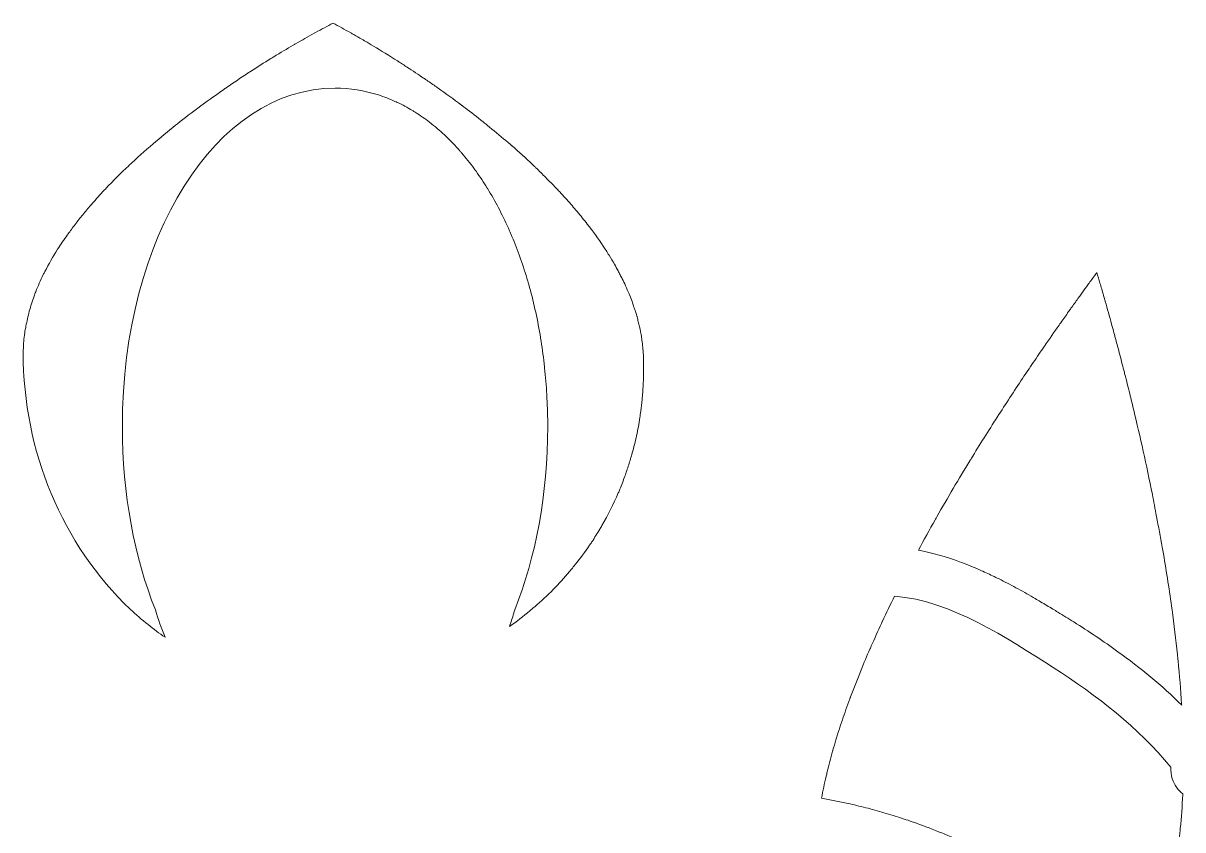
# Model space of a CAD drawing. Header units: millimetres. Extents: x -416 to 1516, y -417 to 43.
# Drawn here: x 922.71 to 954.27, y -3.87 to 18.09 of the extents above; entities that cross this region are included whole.
import ezdxf

# ---------------------------------------------------------------- set-up
doc = ezdxf.new("R2010")
doc.units = ezdxf.units.MM
doc.header["$MEASUREMENT"] = 0
doc.layers.add('Layer 2', color=7, linetype='Continuous')

msp = doc.modelspace()

# ---------------------------------------------------------------- linework, layer by layer
at = {"layer": 'Layer 2', "lineweight": 0}
for points, knots in [([(922.716, 9.198), (922.717, 9.257), (922.72, 9.315), (922.724, 9.374), (922.73, 9.447), (922.737, 9.519), (922.746, 9.592), (922.751, 9.631), (922.756, 9.671), (922.762, 9.711), (922.768, 9.754), (922.781, 9.797), (922.789, 9.84), (922.813, 9.975), (922.843, 10.11), (922.879, 10.245), (922.917, 10.383), (922.959, 10.521), (923.009, 10.658), (923.024, 10.698), (923.039, 10.737), (923.054, 10.776), (923.116, 10.932), (923.182, 11.087), (923.259, 11.242), (923.273, 11.27), (923.289, 11.297), (923.303, 11.325), (923.408, 11.529), (923.522, 11.732), (923.649, 11.932), (923.732, 12.063), (923.821, 12.192), (923.912, 12.321), (923.941, 12.361), (923.971, 12.401), (924, 12.441), (924.066, 12.531), (924.134, 12.62), (924.203, 12.709), (924.238, 12.753), (924.273, 12.797), (924.308, 12.841), (924.38, 12.929), (924.453, 13.017), (924.528, 13.104), (924.561, 13.142), (924.593, 13.181), (924.627, 13.219), (924.734, 13.341), (924.844, 13.463), (924.958, 13.582), (924.959, 13.584), (924.96, 13.585), (924.961, 13.586), (925.161, 13.797), (925.37, 14.005), (925.584, 14.208), (925.585, 14.208), (925.585, 14.209), (925.586, 14.209), (925.801, 14.412), (926.022, 14.611), (926.248, 14.804), (926.449, 14.977), (926.654, 15.145), (926.86, 15.309), (926.876, 15.322), (926.892, 15.335), (926.908, 15.348), (927.106, 15.504), (927.305, 15.656), (927.504, 15.804), (927.529, 15.822), (927.553, 15.841), (927.578, 15.859), (927.772, 16.002), (927.966, 16.14), (928.159, 16.274), (928.188, 16.295), (928.218, 16.316), (928.247, 16.336), (928.437, 16.467), (928.626, 16.594), (928.812, 16.716), (928.842, 16.735), (928.872, 16.755), (928.902, 16.774), (929.087, 16.895), (929.27, 17.011), (929.449, 17.121), (929.477, 17.138), (929.504, 17.155), (929.532, 17.172), (929.711, 17.282), (929.888, 17.388), (930.058, 17.487), (930.081, 17.5), (930.102, 17.513), (930.125, 17.526), (930.298, 17.626), (930.467, 17.722), (930.628, 17.81), (930.641, 17.817), (930.653, 17.824), (930.666, 17.831), (930.833, 17.922), (930.994, 18.008), (931.144, 18.086), (931.296, 18.005), (931.459, 17.916), (931.628, 17.821), (931.654, 17.806), (931.68, 17.792), (931.707, 17.777), (931.779, 17.736), (931.852, 17.694), (931.927, 17.65), (931.951, 17.636), (931.975, 17.622), (931.999, 17.608), (932.003, 17.606), (932.007, 17.603), (932.011, 17.601), (932.087, 17.556), (932.164, 17.511), (932.243, 17.464), (932.455, 17.337), (932.675, 17.201), (932.901, 17.057), (932.904, 17.055), (932.907, 17.053), (932.909, 17.051), (932.911, 17.05), (932.913, 17.049), (932.914, 17.048), (932.996, 16.997), (933.078, 16.943), (933.16, 16.89), (933.17, 16.883), (933.179, 16.877), (933.189, 16.871), (933.197, 16.866), (933.205, 16.861), (933.212, 16.855), (933.231, 16.843), (933.25, 16.83), (933.27, 16.818), (933.349, 16.766), (933.429, 16.712), (933.509, 16.658), (933.533, 16.642), (933.558, 16.625), (933.582, 16.609), (933.598, 16.598), (933.614, 16.587), (933.629, 16.577), (933.717, 16.518), (933.804, 16.458), (933.892, 16.397), (933.913, 16.382), (933.934, 16.367), (933.955, 16.352), (933.971, 16.341), (933.986, 16.33), (934.001, 16.319), (934.214, 16.17), (934.427, 16.015), (934.641, 15.855), (934.646, 15.851), (934.65, 15.848), (934.655, 15.845), (934.681, 15.824), (934.708, 15.803), (934.735, 15.783), (934.9, 15.658), (935.064, 15.532), (935.228, 15.401), (935.23, 15.4), (935.232, 15.398), (935.235, 15.396), (935.267, 15.371), (935.298, 15.345), (935.33, 15.32), (935.331, 15.319), (935.332, 15.319), (935.332, 15.318), (935.357, 15.298), (935.381, 15.277), (935.405, 15.257), (935.575, 15.119), (935.745, 14.979), (935.911, 14.835), (935.915, 14.832), (935.919, 14.828), (935.924, 14.825), (935.95, 14.802), (935.976, 14.78), (936.002, 14.757), (936.006, 14.753), (936.011, 14.749), (936.016, 14.744), (936.206, 14.578), (936.393, 14.408), (936.576, 14.235), (936.581, 14.23), (936.587, 14.226), (936.592, 14.221), (936.595, 14.217), (936.599, 14.214), (936.602, 14.211), (936.62, 14.194), (936.638, 14.177), (936.655, 14.16), (936.659, 14.157), (936.662, 14.154), (936.665, 14.151), (936.755, 14.064), (936.841, 13.974), (936.93, 13.885), (937.023, 13.792), (937.118, 13.701), (937.208, 13.606), (937.211, 13.603), (937.214, 13.6), (937.217, 13.596), (937.247, 13.565), (937.275, 13.534), (937.304, 13.503), (937.307, 13.5), (937.31, 13.497), (937.313, 13.493), (937.415, 13.383), (937.516, 13.273), (937.613, 13.161), (937.66, 13.108), (937.705, 13.054), (937.751, 13.001), (937.846, 12.888), (937.938, 12.775), (938.028, 12.66), (938.034, 12.654), (938.039, 12.647), (938.044, 12.64), (938.067, 12.611), (938.09, 12.582), (938.112, 12.553), (938.113, 12.552), (938.114, 12.55), (938.115, 12.549), (938.269, 12.348), (938.414, 12.144), (938.549, 11.938), (938.55, 11.936), (938.551, 11.935), (938.552, 11.933), (938.565, 11.913), (938.578, 11.892), (938.591, 11.872), (938.605, 11.848), (938.62, 11.825), (938.634, 11.802), (938.641, 11.791), (938.647, 11.781), (938.654, 11.77), (938.704, 11.689), (938.754, 11.609), (938.801, 11.527), (938.836, 11.467), (938.868, 11.406), (938.901, 11.345), (938.92, 11.31), (938.937, 11.275), (938.955, 11.24), (938.974, 11.204), (938.994, 11.168), (939.012, 11.131), (939.044, 11.068), (939.074, 11.005), (939.103, 10.942), (939.136, 10.869), (939.167, 10.796), (939.198, 10.722), (939.223, 10.661), (939.249, 10.601), (939.272, 10.54), (939.287, 10.5), (939.299, 10.459), (939.313, 10.419), (939.32, 10.399), (939.326, 10.38), (939.333, 10.36), (939.343, 10.33), (939.355, 10.299), (939.364, 10.269), (939.367, 10.26), (939.37, 10.252), (939.373, 10.243), (939.385, 10.204), (939.398, 10.164), (939.409, 10.124), (939.411, 10.117), (939.414, 10.109), (939.416, 10.102), (939.417, 10.099), (939.418, 10.095), (939.419, 10.092), (939.431, 10.049), (939.438, 10.005), (939.449, 9.962), (939.471, 9.871), (939.495, 9.78), (939.512, 9.689), (939.522, 9.637), (939.531, 9.585), (939.539, 9.533), (939.54, 9.525), (939.541, 9.516), (939.542, 9.508), (939.561, 9.378), (939.577, 9.247), (939.584, 9.116), (939.585, 9.101), (939.588, 9.085), (939.588, 9.069), (939.589, 9.052), (939.589, 9.034), (939.589, 9.016), (939.595, 8.863), (939.597, 8.711), (939.595, 8.56), (939.594, 8.524), (939.592, 8.488), (939.591, 8.452), (939.59, 8.427), (939.59, 8.402), (939.589, 8.377), (939.585, 8.265), (939.579, 8.153), (939.571, 8.043), (939.571, 8.039), (939.57, 8.035), (939.57, 8.031), (939.565, 7.97), (939.561, 7.909), (939.555, 7.848), (939.544, 7.739), (939.531, 7.631), (939.517, 7.523), (939.509, 7.465), (939.502, 7.408), (939.493, 7.35), (939.468, 7.186), (939.438, 7.023), (939.404, 6.863), (939.403, 6.861), (939.403, 6.859), (939.403, 6.857), (939.368, 6.7), (939.329, 6.544), (939.287, 6.389), (939.272, 6.335), (939.256, 6.282), (939.239, 6.228), (939.208, 6.121), (939.174, 6.014), (939.138, 5.909), (939.12, 5.857), (939.103, 5.806), (939.084, 5.755), (939.041, 5.635), (938.994, 5.517), (938.946, 5.4), (938.933, 5.367), (938.92, 5.334), (938.906, 5.301), (938.775, 4.996), (938.626, 4.701), (938.461, 4.415), (938.441, 4.381), (938.421, 4.346), (938.4, 4.311), (938.333, 4.199), (938.264, 4.088), (938.192, 3.979), (938.173, 3.95), (938.154, 3.921), (938.135, 3.892), (938.131, 3.888), (938.128, 3.883), (938.124, 3.878), (938.002, 3.697), (937.87, 3.523), (937.734, 3.353), (937.7, 3.309), (937.665, 3.266), (937.629, 3.223), (937.49, 3.055), (937.345, 2.891), (937.193, 2.733), (937.189, 2.729), (937.185, 2.725), (937.182, 2.721), (937.166, 2.705), (937.151, 2.69), (937.136, 2.674), (936.975, 2.511), (936.806, 2.356), (936.633, 2.206), (936.607, 2.184), (936.581, 2.162), (936.555, 2.14), (936.538, 2.125), (936.52, 2.11), (936.503, 2.096), (936.323, 1.946), (936.139, 1.801), (935.947, 1.665), (935.947, 1.665), (935.947, 1.665), (935.947, 1.665), (935.946, 1.665), (935.945, 1.664), (935.945, 1.664), (935.955, 1.692), (935.962, 1.722), (935.972, 1.75), (936.013, 1.872), (936.052, 1.994), (936.087, 2.119), (936.657, 3.549), (936.986, 5.257), (936.986, 7.11), (936.986, 7.37), (936.978, 7.626), (936.965, 7.879), (936.963, 7.914), (936.962, 7.949), (936.96, 7.983), (936.947, 8.225), (936.927, 8.462), (936.902, 8.697), (936.898, 8.739), (936.893, 8.78), (936.888, 8.822), (936.862, 9.056), (936.831, 9.286), (936.793, 9.513), (936.788, 9.545), (936.782, 9.577), (936.777, 9.609), (936.696, 10.082), (936.593, 10.538), (936.469, 10.975), (936.46, 11.005), (936.452, 11.036), (936.443, 11.066), (936.383, 11.273), (936.317, 11.475), (936.247, 11.673), (936.235, 11.709), (936.222, 11.744), (936.209, 11.78), (936.138, 11.975), (936.063, 12.167), (935.984, 12.353), (935.972, 12.381), (935.959, 12.407), (935.947, 12.435), (935.777, 12.821), (935.59, 13.185), (935.385, 13.523), (935.37, 13.547), (935.356, 13.572), (935.341, 13.596), (935.243, 13.756), (935.14, 13.908), (935.035, 14.055), (935.015, 14.083), (934.995, 14.11), (934.975, 14.137), (934.868, 14.282), (934.758, 14.421), (934.645, 14.553), (934.627, 14.573), (934.61, 14.592), (934.592, 14.612), (934.472, 14.749), (934.349, 14.88), (934.222, 15.002), (934.222, 15.002), (934.221, 15.003), (934.221, 15.003), (934.094, 15.124), (933.963, 15.236), (933.83, 15.342), (933.81, 15.357), (933.791, 15.374), (933.771, 15.389), (933.643, 15.488), (933.512, 15.578), (933.379, 15.662), (933.353, 15.678), (933.328, 15.694), (933.303, 15.709), (933.169, 15.79), (933.032, 15.864), (932.893, 15.93), (932.871, 15.94), (932.849, 15.949), (932.828, 15.959), (932.681, 16.025), (932.532, 16.085), (932.38, 16.133), (932.38, 16.133), (932.38, 16.133), (932.38, 16.133), (932, 16.254), (931.605, 16.317), (931.199, 16.317), (931.199, 16.317), (931.199, 16.317), (931.199, 16.317), (931.199, 16.317), (931.199, 16.317), (931.199, 16.317), (927.954, 16.317), (925.412, 12.273), (925.412, 7.11), (925.412, 5.255), (925.742, 3.546), (926.312, 2.116), (926.384, 1.859), (926.473, 1.612), (926.572, 1.372), (926.572, 1.372), (926.572, 1.372), (926.572, 1.372), (926.416, 1.481), (926.262, 1.596), (926.111, 1.717), (925.946, 1.851), (925.783, 1.987), (925.626, 2.136), (923.775, 3.897), (922.713, 6.44), (922.713, 9.113), (922.713, 9.141), (922.715, 9.169), (922.716, 9.198)], [0, 0, 0, 0, 1, 1, 1, 2, 2, 2, 3, 3, 3, 4, 4, 4, 5, 5, 5, 6, 6, 6, 7, 7, 7, 8, 8, 8, 9, 9, 9, 10, 10, 10, 11, 11, 11, 12, 12, 12, 13, 13, 13, 14, 14, 14, 15, 15, 15, 16, 16, 16, 17, 17, 17, 18, 18, 18, 19, 19, 19, 20, 20, 20, 21, 21, 21, 22, 22, 22, 23, 23, 23, 24, 24, 24, 25, 25, 25, 26, 26, 26, 27, 27, 27, 28, 28, 28, 29, 29, 29, 30, 30, 30, 31, 31, 31, 32, 32, 32, 33, 33, 33, 34, 34, 34, 35, 35, 35, 36, 36, 36, 37, 37, 37, 38, 38, 38, 39, 39, 39, 40, 40, 40, 41, 41, 41, 42, 42, 42, 43, 43, 43, 44, 44, 44, 45, 45, 45, 46, 46, 46, 47, 47, 47, 48, 48, 48, 49, 49, 49, 50, 50, 50, 51, 51, 51, 52, 52, 52, 53, 53, 53, 54, 54, 54, 55, 55, 55, 56, 56, 56, 57, 57, 57, 58, 58, 58, 59, 59, 59, 60, 60, 60, 61, 61, 61, 62, 62, 62, 63, 63, 63, 64, 64, 64, 65, 65, 65, 66, 66, 66, 67, 67, 67, 68, 68, 68, 69, 69, 69, 70, 70, 70, 71, 71, 71, 72, 72, 72, 73, 73, 73, 74, 74, 74, 75, 75, 75, 76, 76, 76, 77, 77, 77, 78, 78, 78, 79, 79, 79, 80, 80, 80, 81, 81, 81, 82, 82, 82, 83, 83, 83, 84, 84, 84, 85, 85, 85, 86, 86, 86, 87, 87, 87, 88, 88, 88, 89, 89, 89, 90, 90, 90, 91, 91, 91, 92, 92, 92, 93, 93, 93, 94, 94, 94, 95, 95, 95, 96, 96, 96, 97, 97, 97, 98, 98, 98, 99, 99, 99, 100, 100, 100, 101, 101, 101, 102, 102, 102, 103, 103, 103, 104, 104, 104, 105, 105, 105, 106, 106, 106, 107, 107, 107, 108, 108, 108, 109, 109, 109, 110, 110, 110, 111, 111, 111, 112, 112, 112, 113, 113, 113, 114, 114, 114, 115, 115, 115, 116, 116, 116, 117, 117, 117, 118, 118, 118, 119, 119, 119, 120, 120, 120, 121, 121, 121, 122, 122, 122, 123, 123, 123, 124, 124, 124, 125, 125, 125, 126, 126, 126, 127, 127, 127, 128, 128, 128, 129, 129, 129, 130, 130, 130, 131, 131, 131, 132, 132, 132, 133, 133, 133, 134, 134, 134, 135, 135, 135, 136, 136, 136, 137, 137, 137, 138, 138, 138, 139, 139, 139, 140, 140, 140, 141, 141, 141, 142, 142, 142, 143, 143, 143, 144, 144, 144, 145, 145, 145, 146, 146, 146, 147, 147, 147, 148, 148, 148, 149, 149, 149, 150, 150, 150, 151, 151, 151, 152, 152, 152, 153, 153, 153, 154, 154, 154, 155, 155, 155, 156, 156, 156, 157, 157, 157, 158, 158, 158, 159, 159, 159, 160, 160, 160, 161, 161, 161, 162, 162, 162, 163, 163, 163, 164, 164, 164, 165, 165, 165, 166, 166, 166, 167, 167, 167, 168, 168, 168, 169, 169, 169, 170, 170, 170, 171, 171, 171, 172, 172, 172, 173, 173, 173, 174, 174, 174, 175, 175, 175, 176, 176, 176, 177, 177, 177, 178, 178, 178, 179, 179, 179, 180, 180, 180, 181, 181, 181, 182, 182, 182, 183, 183, 183, 183]), ([(947.528, 4.571), (947.543, 4.598), (947.559, 4.625), (947.574, 4.652), (947.869, 5.172), (948.17, 5.681), (948.473, 6.177), (948.487, 6.201), (948.502, 6.226), (948.517, 6.25), (948.528, 6.268), (948.539, 6.286), (948.55, 6.303), (948.788, 6.691), (949.025, 7.066), (949.26, 7.432), (949.492, 7.792), (949.721, 8.142), (949.945, 8.476), (949.991, 8.546), (950.037, 8.613), (950.082, 8.681), (950.185, 8.834), (950.287, 8.984), (950.387, 9.13), (950.426, 9.187), (950.464, 9.243), (950.502, 9.298), (950.637, 9.494), (950.77, 9.685), (950.898, 9.867), (950.914, 9.89), (950.93, 9.913), (950.946, 9.935), (951.018, 10.038), (951.089, 10.138), (951.159, 10.236), (951.18, 10.266), (951.201, 10.296), (951.222, 10.326), (951.288, 10.417), (951.351, 10.506), (951.414, 10.592), (951.436, 10.623), (951.458, 10.654), (951.479, 10.683), (951.536, 10.762), (951.592, 10.838), (951.646, 10.913), (951.659, 10.93), (951.672, 10.949), (951.685, 10.966), (951.695, 10.981), (951.706, 10.995), (951.716, 11.009), (951.782, 11.099), (951.846, 11.186), (951.908, 11.27), (951.914, 11.279), (951.922, 11.289), (951.929, 11.298), (951.956, 11.206), (951.984, 11.109), (952.013, 11.01), (952.021, 10.984), (952.028, 10.96), (952.035, 10.935), (952.067, 10.825), (952.1, 10.711), (952.134, 10.593), (952.141, 10.567), (952.149, 10.539), (952.157, 10.513), (952.213, 10.316), (952.271, 10.108), (952.33, 9.891), (952.351, 9.814), (952.372, 9.737), (952.393, 9.659), (952.425, 9.541), (952.458, 9.422), (952.49, 9.3), (952.533, 9.14), (952.576, 8.977), (952.619, 8.81), (952.638, 8.737), (952.657, 8.661), (952.676, 8.585), (952.686, 8.546), (952.696, 8.507), (952.706, 8.467), (952.75, 8.294), (952.794, 8.12), (952.838, 7.94), (952.869, 7.814), (952.9, 7.685), (952.931, 7.556), (953.105, 6.831), (953.277, 6.062), (953.438, 5.263), (953.478, 5.067), (953.513, 4.863), (953.551, 4.664), (953.604, 4.384), (953.659, 4.108), (953.709, 3.824), (953.719, 3.763), (953.73, 3.703), (953.74, 3.642), (953.825, 3.14), (953.904, 2.632), (953.973, 2.124), (954.029, 1.718), (954.077, 1.311), (954.119, 0.906), (954.126, 0.848), (954.131, 0.79), (954.137, 0.731), (954.177, 0.337), (954.21, -0.055), (954.234, -0.444), (954.235, -0.453), (954.236, -0.462), (954.236, -0.471), (953.702, 0.06), (953.114, 0.538), (952.501, 0.981), (952.109, 1.264), (951.709, 1.537), (951.299, 1.791), (951.156, 1.88), (951.012, 1.969), (950.867, 2.057), (950.822, 2.085), (950.777, 2.112), (950.732, 2.139), (950.621, 2.207), (950.51, 2.273), (950.397, 2.34), (950.349, 2.368), (950.301, 2.397), (950.252, 2.425), (950.099, 2.515), (949.945, 2.603), (949.789, 2.688), (949.787, 2.689), (949.785, 2.69), (949.783, 2.691), (949.63, 2.775), (949.475, 2.856), (949.32, 2.934), (949.273, 2.958), (949.226, 2.98), (949.178, 3.003), (949.062, 3.06), (948.944, 3.115), (948.826, 3.168), (948.777, 3.19), (948.728, 3.212), (948.678, 3.234), (948.518, 3.303), (948.356, 3.369), (948.192, 3.429), (947.826, 3.562), (947.452, 3.671), (947.071, 3.744), (947.221, 4.022), (947.374, 4.298), (947.528, 4.571)], [0, 0, 0, 0, 1, 1, 1, 2, 2, 2, 3, 3, 3, 4, 4, 4, 5, 5, 5, 6, 6, 6, 7, 7, 7, 8, 8, 8, 9, 9, 9, 10, 10, 10, 11, 11, 11, 12, 12, 12, 13, 13, 13, 14, 14, 14, 15, 15, 15, 16, 16, 16, 17, 17, 17, 18, 18, 18, 19, 19, 19, 20, 20, 20, 21, 21, 21, 22, 22, 22, 23, 23, 23, 24, 24, 24, 25, 25, 25, 26, 26, 26, 27, 27, 27, 28, 28, 28, 29, 29, 29, 30, 30, 30, 31, 31, 31, 32, 32, 32, 33, 33, 33, 34, 34, 34, 35, 35, 35, 36, 36, 36, 37, 37, 37, 38, 38, 38, 39, 39, 39, 40, 40, 40, 41, 41, 41, 42, 42, 42, 43, 43, 43, 44, 44, 44, 45, 45, 45, 46, 46, 46, 47, 47, 47, 48, 48, 48, 49, 49, 49, 50, 50, 50, 51, 51, 51, 52, 52, 52, 53, 53, 53, 54, 54, 54, 55, 55, 55, 56, 56, 56, 56]), ([(944.439, -3.002), (944.474, -2.808), (944.516, -2.61), (944.562, -2.41), (944.572, -2.37), (944.582, -2.329), (944.591, -2.288), (944.636, -2.104), (944.684, -1.918), (944.737, -1.73), (944.738, -1.724), (944.74, -1.719), (944.741, -1.713), (944.743, -1.708), (944.744, -1.702), (944.746, -1.697), (944.752, -1.676), (944.758, -1.656), (944.764, -1.635), (944.82, -1.44), (944.881, -1.242), (944.946, -1.044), (944.957, -1.011), (944.968, -0.978), (944.979, -0.946), (945.041, -0.757), (945.108, -0.568), (945.177, -0.377), (945.19, -0.343), (945.203, -0.308), (945.215, -0.274), (945.215, -0.274), (945.218, -0.267), (945.218, -0.267), (945.22, -0.26), (945.223, -0.254), (945.226, -0.247), (945.316, -0.005), (945.412, 0.239), (945.512, 0.483), (945.59, 0.673), (945.669, 0.863), (945.752, 1.053), (945.756, 1.062), (945.76, 1.071), (945.764, 1.08), (945.772, 1.099), (945.781, 1.118), (945.789, 1.136), (945.879, 1.34), (945.971, 1.544), (946.066, 1.749), (946.074, 1.765), (946.082, 1.782), (946.089, 1.799), (946.091, 1.803), (946.093, 1.807), (946.095, 1.812), (946.202, 2.04), (946.312, 2.267), (946.424, 2.495), (947.978, 2.362), (949.478, 1.352), (950.74, 0.548), (951.932, -0.211), (953.047, -1.076), (953.94, -2.162), (953.934, -2.267), (953.947, -2.375), (953.981, -2.48), (954.034, -2.644), (954.137, -2.783), (954.267, -2.889), (954.266, -2.892), (954.266, -2.894), (954.266, -2.897), (954.266, -2.902), (954.266, -2.907), (954.265, -2.911), (954.251, -3.224), (954.23, -3.53), (954.199, -3.828), (954.198, -3.842), (954.196, -3.855), (954.195, -3.868), (954.164, -4.161), (954.125, -4.445), (954.078, -4.721), (954.076, -4.728), (954.075, -4.736), (954.074, -4.743), (954.018, -5.061), (953.956, -5.37), (953.89, -5.674), (953.863, -5.8), (953.834, -5.923), (953.805, -6.046), (953.768, -6.204), (953.731, -6.36), (953.692, -6.514), (953.649, -6.684), (953.605, -6.851), (953.559, -7.016), (953.534, -7.106), (953.509, -7.196), (953.483, -7.284), (953.426, -7.482), (953.368, -7.678), (953.307, -7.869), (953.305, -7.875), (953.303, -7.88), (953.301, -7.886), (952.27, -6.744), (951.07, -5.767), (949.756, -4.982), (949.691, -4.943), (949.625, -4.906), (949.559, -4.868), (949.41, -4.782), (949.259, -4.698), (949.107, -4.616), (949.032, -4.576), (948.957, -4.537), (948.882, -4.498), (948.728, -4.419), (948.574, -4.344), (948.418, -4.27), (948.349, -4.238), (948.281, -4.204), (948.212, -4.173), (947.765, -3.97), (947.309, -3.787), (946.845, -3.627), (946.774, -3.602), (946.701, -3.58), (946.629, -3.556), (946.465, -3.502), (946.3, -3.45), (946.135, -3.402), (946.053, -3.378), (945.97, -3.355), (945.888, -3.332), (945.722, -3.286), (945.555, -3.244), (945.388, -3.204), (945.313, -3.186), (945.238, -3.167), (945.163, -3.151), (944.923, -3.097), (944.682, -3.048), (944.439, -3.006), (944.439, -3.006), (944.439, -3.006), (944.438, -3.006), (944.438, -3.005), (944.439, -3.004), (944.439, -3.002)], [0, 0, 0, 0, 1, 1, 1, 2, 2, 2, 3, 3, 3, 4, 4, 4, 5, 5, 5, 6, 6, 6, 7, 7, 7, 8, 8, 8, 9, 9, 9, 10, 10, 10, 11, 11, 11, 12, 12, 12, 13, 13, 13, 14, 14, 14, 15, 15, 15, 16, 16, 16, 17, 17, 17, 18, 18, 18, 19, 19, 19, 20, 20, 20, 21, 21, 21, 22, 22, 22, 23, 23, 23, 24, 24, 24, 25, 25, 25, 26, 26, 26, 27, 27, 27, 28, 28, 28, 29, 29, 29, 30, 30, 30, 31, 31, 31, 32, 32, 32, 33, 33, 33, 34, 34, 34, 35, 35, 35, 36, 36, 36, 37, 37, 37, 38, 38, 38, 39, 39, 39, 40, 40, 40, 41, 41, 41, 42, 42, 42, 43, 43, 43, 44, 44, 44, 45, 45, 45, 46, 46, 46, 47, 47, 47, 48, 48, 48, 49, 49, 49, 50, 50, 50, 51, 51, 51, 52, 52, 52, 52])]:
    msp.add_open_spline(points, degree=3, knots=knots, dxfattribs=at)

doc.saveas('drawing.dxf')
